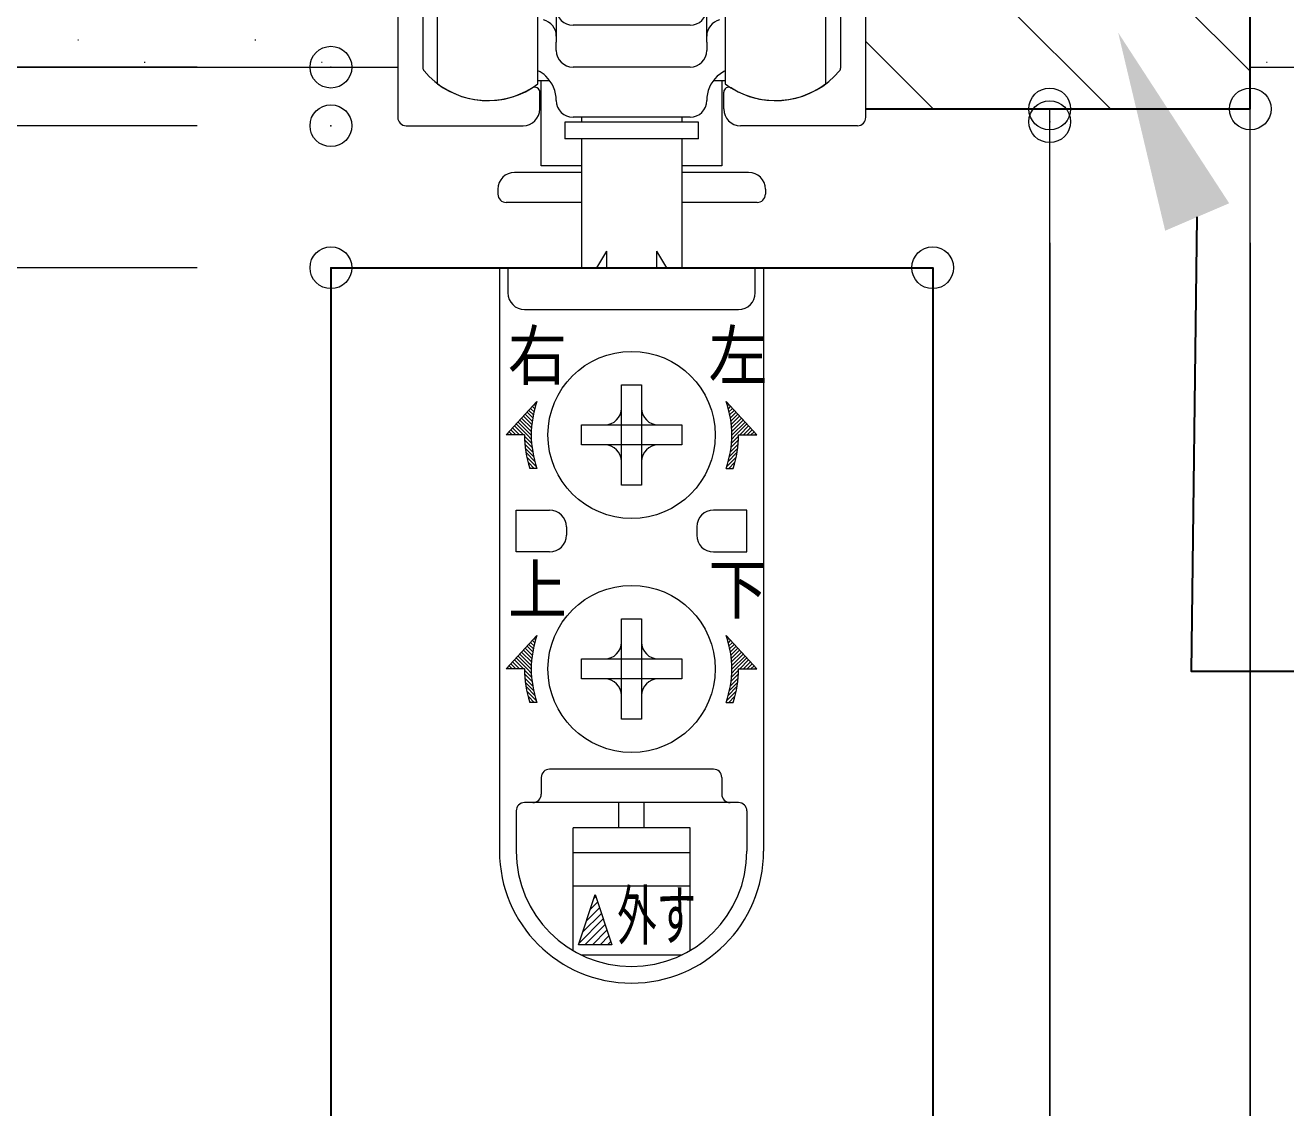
# Model space of a CAD drawing. Units: millimetres, scale not verified. Extents: x -1306 to 1306, y -607 to 607.
# Drawn here: x -266.1 to -190.7, y -326.3 to -261.5 of the extents above; entities that cross this region are included whole.
import ezdxf
from ezdxf.enums import TextEntityAlignment as Align

# ---------------------------------------------------------------- set-up
doc = ezdxf.new("R2010")
doc.units = ezdxf.units.MM
doc.header["$LTSCALE"] = 5
doc.header["$PDMODE"] = 32
doc.header["$PDSIZE"] = 2.5
for name, color, linetype, lineweight in [('0-1_線(黄)', 2, 'Continuous', 15), ('0-D_線(白)', 7, 'Continuous', 30), ('1-0_線(水)', 4, 'Continuous', 9), ('1-1_寸法線', 3, 'Continuous', 13), ('1-2_ハッチング', 6, 'Continuous', 9), ('1-4_DEFPOINTS', 7, 'Continuous', 5)]:
    doc.layers.add(name, color=color, linetype=linetype, lineweight=lineweight)
doc.styles.add('ＭＳ ゴシック', font='')
doc.styles.get('ＭＳ ゴシック').set_extended_font_data('MS Gothic')

# ---------------------------------------------------------------- blocks, each defined once
blk = doc.blocks.new('引戸レール')
at = {"layer": '1-0_線(水)'}
for p, q in [((4190.2, 6148.09), (4192.7, 6148.09)), ((4233.2, 6148.09), (4282.2, 6148.09)), ((4325.2, 6148.09), (4322.7, 6148.09)), ((4187.7, 6145.59), (4187.7, 6033.09)), ((4195.2, 6145.59), (4195.2, 6143.09)), ((4230.7, 6143.09), (4230.7, 6145.59)), ((4284.7, 6143.09), (4284.7, 6145.59)), ((4320.2, 6143.09), (4320.2, 6145.59)), ((4327.7, 6033.09), (4327.7, 6145.59)), ((4228.2, 6140.59), (4197.7, 6140.59)), ((4238.2, 6132.09), (4238.2, 6139.09)), ((4275.7, 6140.59), (4239.7, 6140.59)), ((4277.2, 6132.09), (4277.2, 6139.09)), ((4317.7, 6140.59), (4287.2, 6140.59)), ((4236.7, 6130.59), (4202.7, 6130.59)), ((4312.7, 6130.59), (4278.7, 6130.59)), ((4195.2, 6123.09), (4195.2, 6047.98)), ((4320.2, 6047.98), (4320.2, 6123.09)), ((4230.2, 6035.59), (4230.2, 6040.59)), ((4285.2, 6035.59), (4285.2, 6040.59)), ((4190.2, 6030.59), (4225.2, 6030.59)), ((4325.2, 6030.59), (4290.2, 6030.59))]:
    blk.add_line(p, q, dxfattribs=at)
for centre, radius, start, end in [((4190.2, 6145.59), 2.5, 90, 180), ((4192.7, 6145.59), 2.5, 360, 90), ((4233.2, 6145.59), 2.5, 90, 180), ((4282.2, 6145.59), 2.5, 0, 90), ((4322.7, 6145.59), 2.5, 90, 180), ((4325.2, 6145.59), 2.5, 0, 90), ((4197.7, 6143.09), 2.5, 180, 270), ((4228.2, 6143.09), 2.5, 270, 0), ((4287.2, 6143.09), 2.5, 180, 270), ((4317.7, 6143.09), 2.5, 270, 360), ((4239.7, 6139.09), 1.5, 90, 180), ((4275.7, 6139.09), 1.5, 0, 90), ((4236.7, 6132.09), 1.5, 270, 0), ((4278.7, 6132.09), 1.5, 180, 270), ((4202.7, 6123.09), 7.5, 90, 180), ((4312.7, 6123.09), 7.5, 0, 90), ((4196.7, 6047.98), 1.5, 180, 220.0077), ((4214.7, 6063.09), 25, 220.0077, 301.8908), ((4300.7, 6063.09), 25, 238.1092, 319.9923), ((4318.7, 6047.98), 1.5, 319.9923, 0), ((4228.7, 6040.59), 1.5, 0, 121.8908), ((4286.7, 6040.59), 1.5, 58.1092, 180), ((4190.2, 6033.09), 2.5, 180, 270), ((4225.2, 6035.59), 5, 270, 0), ((4290.2, 6035.59), 5, 180, 270), ((4325.2, 6033.09), 2.5, 270, 0)]:
    blk.add_arc(centre, radius, start, end, dxfattribs=at)
blk = doc.blocks.new('FCX292')
at = {"layer": '1-0_線(水)'}
for p, q in [((-300443.83, 15062.16), (-300443.83, 15142.16)), ((-300413.83, 15062.16), (-300413.83, 15142.16)), ((-300357.83, 15142.16), (-300357.83, 15062.16)), ((-300327.83, 15138.67), (-300327.83, 15062.16)), ((-300408.33, 15084.66), (-300408.33, 15074.66)), ((-300363.33, 15074.66), (-300363.33, 15084.66)), ((-300368.33, 15079.66), (-300403.33, 15079.66)), ((-300408.33, 15072.16), (-300408.33, 15074.66)), ((-300363.33, 15074.66), (-300363.33, 15072.16)), ((-300368.33, 15067.16), (-300403.33, 15067.16)), ((-300413.83, 15063.16), (-300410.33, 15063.16)), ((-300412.83, 15037.66), (-300412.83, 15063.16)), ((-300361.33, 15063.16), (-300357.83, 15063.16)), ((-300358.83, 15063.16), (-300358.83, 15037.66)), ((-300405.83, 15050.66), (-300405.83, 15045.66)), ((-300368.33, 15052.16), (-300403.33, 15052.16)), ((-300400.83, 15052.16), (-300400.83, 15050.66)), ((-300370.83, 15052.16), (-300370.83, 15050.66)), ((-300365.83, 15045.66), (-300405.83, 15045.66)), ((-300400.83, 15045.66), (-300400.83, 15007.13)), ((-300370.83, 15045.66), (-300370.83, 15007.13)), ((-300400.83, 15037.66), (-300412.83, 15037.66)), ((-300358.83, 15037.66), (-300370.83, 15037.66)), ((-300400.83, 15035.66), (-300420.8, 15035.66)), ((-300350.8, 15035.66), (-300370.83, 15035.66)), ((-300425.8, 15030.66), (-300425.8, 15029.16)), ((-300345.8, 15030.66), (-300345.8, 15029.16)), ((-300400.83, 15026.66), (-300423.3, 15026.66)), ((-300348.3, 15026.66), (-300370.83, 15026.66)), ((-300393.33, 15012.13), (-300396.26, 15007.13)), ((-300393.33, 15012.13), (-300393.33, 15007.13)), ((-300378.33, 15012.13), (-300378.33, 15007.13)), ((-300378.33, 15012.13), (-300375.41, 15007.13)), ((-300425.33, 15007.13), (-300425.33, 14832.63)), ((-300346.33, 15007.13), (-300425.33, 15007.13)), ((-300422.83, 15007.13), (-300422.83, 14999.63)), ((-300348.83, 14999.63), (-300348.83, 15007.13)), ((-300346.33, 15007.13), (-300346.33, 14832.63)), ((-300417.83, 14994.63), (-300353.83, 14994.63)), ((-300388.83, 14972.13), (-300385.83, 14972.13)), ((-300388.83, 14965.13), (-300388.83, 14972.13)), ((-300414.7, 14964.88), (-300415.48, 14965.65)), ((-300414.47, 14965.77), (-300414.94, 14966.24)), ((-300414.24, 14966.66), (-300414.4, 14966.82)), ((-300357.43, 14966.66), (-300357.26, 14966.82)), ((-300357.19, 14965.77), (-300356.73, 14966.24)), ((-300356.96, 14964.88), (-300356.19, 14965.65)), ((-300415.66, 14959.1), (-300418.71, 14962.15)), ((-300415.58, 14960.14), (-300418.17, 14962.73)), ((-300415.49, 14961.17), (-300417.63, 14963.32)), ((-300415.4, 14962.21), (-300417.09, 14963.9)), ((-300415.17, 14963.1), (-300416.56, 14964.48)), ((-300414.94, 14963.99), (-300416.02, 14965.07)), ((-300388.83, 14960.13), (-300388.83, 14965.13)), ((-300356.73, 14963.99), (-300355.65, 14965.07)), ((-300356.5, 14963.1), (-300355.11, 14964.48)), ((-300356.27, 14962.21), (-300354.57, 14963.9)), ((-300356.18, 14961.17), (-300354.03, 14963.32)), ((-300356.09, 14960.14), (-300353.5, 14962.73)), ((-300356, 14959.1), (-300352.96, 14962.15)), ((-300420.43, 14957.13), (-300421.94, 14958.64)), ((-300419.3, 14957.13), (-300421.4, 14959.23)), ((-300418.18, 14957.13), (-300420.86, 14959.81)), ((-300417.06, 14957.13), (-300420.32, 14960.4)), ((-300415.94, 14957.13), (-300419.79, 14960.98)), ((-300415.75, 14958.07), (-300419.25, 14961.56)), ((-300388.83, 14957.13), (-300388.83, 14960.13)), ((-300385.83, 14960.13), (-300382.83, 14960.13)), ((-300382.83, 14960.13), (-300377.83, 14960.13)), ((-300377.83, 14960.13), (-300370.83, 14960.13)), ((-300370.83, 14960.13), (-300370.83, 14957.13)), ((-300355.91, 14958.07), (-300352.42, 14961.56)), ((-300355.73, 14957.13), (-300351.88, 14960.98)), ((-300354.61, 14957.13), (-300351.34, 14960.4)), ((-300353.48, 14957.13), (-300350.8, 14959.81)), ((-300352.36, 14957.13), (-300350.27, 14959.23)), ((-300351.24, 14957.13), (-300349.73, 14958.64)), ((-300422.67, 14957.13), (-300423.02, 14957.47)), ((-300421.55, 14957.13), (-300422.48, 14958.06)), ((-300415.61, 14954.56), (-300417.8, 14956.75)), ((-300415.51, 14953.34), (-300417.71, 14955.53)), ((-300415.41, 14952.11), (-300417.61, 14954.31)), ((-300415.72, 14955.79), (-300417.06, 14957.13)), ((-300415.82, 14957.02), (-300415.94, 14957.13)), ((-300400.83, 14954.13), (-300400.83, 14957.13)), ((-300382.83, 14957.13), (-300382.83, 14954.13)), ((-300356.26, 14952.11), (-300354.06, 14954.31)), ((-300356.16, 14953.34), (-300353.96, 14955.53)), ((-300356.05, 14954.56), (-300353.86, 14956.75)), ((-300355.95, 14955.79), (-300354.61, 14957.13)), ((-300355.84, 14957.02), (-300355.73, 14957.13)), ((-300350.12, 14957.13), (-300349.19, 14958.06)), ((-300348.99, 14957.13), (-300348.65, 14957.47)), ((-300415.02, 14950.6), (-300417.51, 14953.09)), ((-300414.63, 14949.09), (-300417.37, 14951.83)), ((-300393.83, 14954.13), (-300400.83, 14954.13)), ((-300388.83, 14954.13), (-300393.83, 14954.13)), ((-300385.83, 14954.13), (-300388.83, 14954.13)), ((-300382.83, 14954.13), (-300382.83, 14949.13)), ((-300357.04, 14949.09), (-300354.29, 14951.83)), ((-300356.64, 14950.6), (-300354.15, 14953.09)), ((-300414.23, 14947.57), (-300417.01, 14950.35)), ((-300414.92, 14947.13), (-300416.65, 14948.87)), ((-300416.04, 14947.13), (-300416.29, 14947.38)), ((-300414.12, 14947.13), (-300416.23, 14947.13)), ((-300382.83, 14949.13), (-300382.83, 14942.13)), ((-300357.55, 14947.13), (-300355.44, 14947.13)), ((-300357.43, 14947.57), (-300354.65, 14950.35)), ((-300356.75, 14947.13), (-300355.01, 14948.87)), ((-300355.63, 14947.13), (-300355.37, 14947.38)), ((-300382.83, 14942.13), (-300385.83, 14942.13)), ((-300420.33, 14934.63), (-300410.33, 14934.63)), ((-300420.33, 14922.13), (-300420.33, 14934.63)), ((-300351.33, 14934.63), (-300361.33, 14934.63)), ((-300351.33, 14922.13), (-300351.33, 14934.63)), ((-300405.33, 14929.63), (-300405.33, 14927.13)), ((-300405.33, 14929.63), (-300405.33, 14927.13)), ((-300366.33, 14929.63), (-300366.33, 14927.13)), ((-300410.33, 14922.13), (-300420.33, 14922.13)), ((-300361.33, 14922.13), (-300351.33, 14922.13)), ((-300388.83, 14902.13), (-300385.83, 14902.13)), ((-300388.83, 14895.13), (-300388.83, 14902.13)), ((-300385.83, 14902.13), (-300382.83, 14902.13)), ((-300382.83, 14902.13), (-300382.83, 14895.13)), ((-300415.17, 14893.1), (-300416.56, 14894.48)), ((-300414.94, 14893.99), (-300416.02, 14895.07)), ((-300414.7, 14894.88), (-300415.48, 14895.65)), ((-300414.47, 14895.77), (-300414.94, 14896.24)), ((-300414.24, 14896.66), (-300414.4, 14896.82)), ((-300388.83, 14890.13), (-300388.83, 14895.13)), ((-300357.43, 14896.66), (-300357.26, 14896.82)), ((-300357.19, 14895.77), (-300356.73, 14896.24)), ((-300356.96, 14894.88), (-300356.19, 14895.65)), ((-300356.73, 14893.99), (-300355.65, 14895.07)), ((-300356.5, 14893.1), (-300355.11, 14894.48)), ((-300417.06, 14887.13), (-300420.32, 14890.4)), ((-300415.94, 14887.13), (-300419.79, 14890.98)), ((-300415.75, 14888.07), (-300419.25, 14891.56)), ((-300415.66, 14889.1), (-300418.71, 14892.15)), ((-300415.58, 14890.14), (-300418.17, 14892.73)), ((-300415.49, 14891.17), (-300417.63, 14893.32)), ((-300415.4, 14892.21), (-300417.09, 14893.9)), ((-300356.27, 14892.21), (-300354.57, 14893.9)), ((-300356.18, 14891.17), (-300354.03, 14893.32)), ((-300356.09, 14890.14), (-300353.5, 14892.73)), ((-300356, 14889.1), (-300352.96, 14892.15)), ((-300355.91, 14888.07), (-300352.42, 14891.56)), ((-300355.73, 14887.13), (-300351.88, 14890.98)), ((-300354.61, 14887.13), (-300351.34, 14890.4)), ((-300422.67, 14887.13), (-300423.02, 14887.47)), ((-300421.55, 14887.13), (-300422.48, 14888.06)), ((-300420.43, 14887.13), (-300421.94, 14888.64)), ((-300419.3, 14887.13), (-300421.4, 14889.23)), ((-300418.18, 14887.13), (-300420.86, 14889.81)), ((-300415.61, 14884.56), (-300417.8, 14886.75)), ((-300415.72, 14885.79), (-300417.06, 14887.13)), ((-300415.82, 14887.02), (-300415.94, 14887.13)), ((-300400.83, 14884.13), (-300400.83, 14887.13)), ((-300388.83, 14887.13), (-300388.83, 14890.13)), ((-300385.83, 14890.13), (-300382.83, 14890.13)), ((-300382.83, 14890.13), (-300377.83, 14890.13)), ((-300382.83, 14887.13), (-300382.83, 14884.13)), ((-300377.83, 14890.13), (-300370.83, 14890.13)), ((-300370.83, 14890.13), (-300370.83, 14887.13)), ((-300356.05, 14884.56), (-300353.86, 14886.75)), ((-300355.95, 14885.79), (-300354.61, 14887.13)), ((-300355.84, 14887.02), (-300355.73, 14887.13)), ((-300353.48, 14887.13), (-300350.8, 14889.81)), ((-300352.36, 14887.13), (-300350.27, 14889.23)), ((-300351.24, 14887.13), (-300349.73, 14888.64)), ((-300350.12, 14887.13), (-300349.19, 14888.06)), ((-300348.99, 14887.13), (-300348.65, 14887.47)), ((-300415.51, 14883.34), (-300417.71, 14885.53)), ((-300415.41, 14882.11), (-300417.61, 14884.31)), ((-300415.02, 14880.6), (-300417.51, 14883.09)), ((-300393.83, 14884.13), (-300400.83, 14884.13)), ((-300388.83, 14884.13), (-300393.83, 14884.13)), ((-300385.83, 14884.13), (-300388.83, 14884.13)), ((-300382.83, 14884.13), (-300382.83, 14879.13)), ((-300356.64, 14880.6), (-300354.15, 14883.09)), ((-300356.26, 14882.11), (-300354.06, 14884.31)), ((-300356.16, 14883.34), (-300353.96, 14885.53)), ((-300414.63, 14879.09), (-300417.37, 14881.83)), ((-300414.23, 14877.57), (-300417.01, 14880.35)), ((-300382.83, 14879.13), (-300382.83, 14872.13)), ((-300357.43, 14877.57), (-300354.65, 14880.35)), ((-300357.04, 14879.09), (-300354.29, 14881.83)), ((-300414.92, 14877.13), (-300416.65, 14878.87)), ((-300416.04, 14877.13), (-300416.29, 14877.38)), ((-300414.12, 14877.13), (-300416.23, 14877.13)), ((-300357.55, 14877.13), (-300355.44, 14877.13)), ((-300356.75, 14877.13), (-300355.01, 14878.87)), ((-300355.63, 14877.13), (-300355.37, 14877.38)), ((-300382.83, 14872.13), (-300385.83, 14872.13)), ((-300361.33, 14857.13), (-300410.33, 14857.13)), ((-300412.83, 14854.63), (-300412.83, 14849.63)), ((-300358.83, 14854.63), (-300358.83, 14849.63)), ((-300412.83, 14852.13), (-300412.83, 14849.63)), ((-300415.33, 14847.13), (-300417.83, 14847.13)), ((-300356.33, 14847.13), (-300415.33, 14847.13)), ((-300389.58, 14839.63), (-300389.58, 14847.13)), ((-300382.08, 14839.63), (-300382.08, 14847.13)), ((-300353.83, 14847.13), (-300356.33, 14847.13)), ((-300420.33, 14844.63), (-300420.33, 14832.63)), ((-300351.33, 14844.63), (-300351.33, 14832.63)), ((-300368.33, 14832.13), (-300403.33, 14832.13)), ((-300368.33, 14822.13), (-300403.33, 14822.13)), ((-300397.1, 14818.5), (-300396.54, 14819.07)), ((-300399.35, 14811.76), (-300395.41, 14815.7)), ((-300398.22, 14815.13), (-300395.98, 14817.38)), ((-300401.59, 14805.03), (-300394.29, 14812.33)), ((-300400.47, 14808.4), (-300394.85, 14814.01)), ((-300399.75, 14804.63), (-300393.73, 14810.65)), ((-300397.5, 14804.63), (-300393.17, 14808.96)), ((-300395.26, 14804.63), (-300392.61, 14807.28)), ((-300393.01, 14804.63), (-300392.05, 14805.59)), ((-300400.97, 14801.63), (-300370.69, 14801.63))]:
    blk.add_line(p, q, dxfattribs=at)
for points in [[(-300357.83, 15066.06), (-300358.26, 15065.86), (-300360.2, 15064.43)], [(-300365.83, 15045.66), (-300365.83, 15050.66), (-300405.83, 15050.66)], [(-300385.83, 14972.13), (-300382.83, 14972.13), (-300382.83, 14965.13)], [(-300417.83, 14957.13), (-300423.33, 14957.13), (-300414.12, 14967.13)], [(-300353.83, 14957.13), (-300348.33, 14957.13), (-300357.55, 14967.13)], [(-300382.83, 14965.13), (-300382.83, 14960.13), (-300382.83, 14957.13)], [(-300400.83, 14957.13), (-300400.83, 14960.13), (-300393.83, 14960.13)], [(-300393.83, 14960.13), (-300388.83, 14960.13), (-300385.83, 14960.13)], [(-300388.83, 14949.13), (-300388.83, 14954.13), (-300388.83, 14957.13)], [(-300370.83, 14957.13), (-300370.83, 14954.13), (-300377.83, 14954.13)], [(-300377.83, 14954.13), (-300382.83, 14954.13), (-300385.83, 14954.13)], [(-300385.83, 14942.13), (-300388.83, 14942.13), (-300388.83, 14949.13)], [(-300417.83, 14887.13), (-300423.33, 14887.13), (-300414.12, 14897.13)], [(-300382.83, 14895.13), (-300382.83, 14890.13), (-300382.83, 14887.13)], [(-300353.83, 14887.13), (-300348.33, 14887.13), (-300357.55, 14897.13)], [(-300400.83, 14887.13), (-300400.83, 14890.13), (-300393.83, 14890.13)], [(-300393.83, 14890.13), (-300388.83, 14890.13), (-300385.83, 14890.13)], [(-300388.83, 14879.13), (-300388.83, 14884.13), (-300388.83, 14887.13)], [(-300370.83, 14887.13), (-300370.83, 14884.13), (-300377.83, 14884.13)], [(-300377.83, 14884.13), (-300382.83, 14884.13), (-300385.83, 14884.13)], [(-300385.83, 14872.13), (-300388.83, 14872.13), (-300388.83, 14879.13)], [(-300368.33, 14802.9), (-300368.33, 14822.13), (-300368.33, 14839.63), (-300403.33, 14839.63)], [(-300403.33, 14802.9), (-300403.33, 14822.13), (-300403.33, 14839.63)]]:
    blk.add_lwpolyline(points, dxfattribs=at)
blk.add_lwpolyline([(-300401.73, 14804.63), (-300396.73, 14819.63), (-300391.73, 14804.63)], close=True, dxfattribs=at)
for centre in [(-300385.83, 14957.13), (-300385.83, 14887.13)]:
    blk.add_circle(centre, 25, dxfattribs=at)
for centre, radius, start, end in [((-300403.33, 15084.66), 5, 180, 270), ((-300368.33, 15084.66), 5, 270, 0), ((-300413.33, 15076.43), 5, 0, 76.6075), ((-300358.33, 15076.43), 5, 103.3925, 180), ((-300403.33, 15072.16), 5, 180, 270), ((-300368.33, 15072.16), 5, 270, 0), ((-300417.17, 15058.59), 8.17, 45.7086, 65.8849), ((-300418.33, 15057.16), 10, 0, 46.6345), ((-300353.33, 15057.16), 10, 133.3655, 180), ((-300428.83, 15082.16), 25, 233.1301, 306.8699), ((-300342.83, 15082.16), 25, 233.1301, 306.8699), ((-300403.33, 15057.16), 5, 180, 270), ((-300368.33, 15057.16), 5, 270, 0), ((-300420.8, 15030.66), 5, 90, 180), ((-300350.8, 15030.66), 5, 0, 90), ((-300423.3, 15029.16), 2.5, 180, 270), ((-300348.3, 15029.16), 2.5, 270, 0), ((-300417.83, 14999.63), 5, 180, 270), ((-300353.83, 14999.63), 5, 270, 0), ((-300385.83, 14957.13), 30, 160.5288, 199.4712), ((-300385.83, 14957.13), 30, 340.5288, 19.4712), ((-300393.83, 14965.13), 5, 270, 0), ((-300377.83, 14965.13), 5, 180, 270), ((-300385.83, 14957.13), 32, 180, 198.21), ((-300385.83, 14957.13), 32, 341.79, 0), ((-300393.83, 14949.13), 5, 0, 90), ((-300377.83, 14949.13), 5, 90, 180), ((-300410.33, 14929.63), 5, 0, 90), ((-300361.33, 14929.63), 5, 90, 180), ((-300410.33, 14927.13), 5, 270, 0), ((-300361.33, 14927.13), 5, 180, 270), ((-300385.83, 14887.13), 30, 160.5288, 199.4712), ((-300393.83, 14895.13), 5, 270, 0), ((-300377.83, 14895.13), 5, 180, 270), ((-300385.83, 14887.13), 30, 340.5288, 19.4712), ((-300385.83, 14887.13), 32, 180, 198.21), ((-300385.83, 14887.13), 32, 341.79, 0), ((-300393.83, 14879.13), 5, 0, 90), ((-300377.83, 14879.13), 5, 90, 180), ((-300410.33, 14854.63), 2.5, 90, 180), ((-300361.33, 14854.63), 2.5, 0, 90), ((-300415.33, 14849.63), 2.5, 270, 0), ((-300356.33, 14849.63), 2.5, 180, 270), ((-300417.83, 14844.63), 2.5, 90, 180), ((-300353.83, 14844.63), 2.5, 0, 90), ((-300385.83, 14832.63), 39.5, 180, 0), ((-300385.83, 14832.63), 34.5, 180, 0)]:
    blk.add_arc(centre, radius, start, end, dxfattribs=at)
at = {"layer": '1-0_線(水)', "style": 'ＭＳ ゴシック'}
for s, height, width, p in [('右', 14.44, 0.9, (-300422.83, 14969.35)), ('左', 14.44, 0.9, (-300362.83, 14969.35)), ('上', 14.44, 0.9, (-300422.83, 14899.35)), ('下', 14.44, 0.9, (-300362.83, 14899.35)), ('外す', 14.43, 0.6, (-300390.13, 14801.85))]:
    blk.add_text(s, height=height, dxfattribs=dict(at, width=width)).set_placement(p, align=Align.BOTTOM_LEFT)

msp = doc.modelspace()

# ---------------------------------------------------------------- linework, layer by layer
at = {"layer": '0-1_線(黄)'}
for p, q in [((-317.773, -264.036), (-243.787, -264.036)), ((-192.787, -264.036), (-115.821, -264.036))]:
    msp.add_line(p, q, dxfattribs=at)
at = {"layer": '0-D_線(白)'}
for p, q in [((-215.787, -266.536), (-192.787, -266.536)), ((-247.787, -276.036), (-211.787, -276.036)), ((-247.787, -276.036), (-247.787, -391.062)), ((-211.787, -276.036), (-211.787, -391.062))]:
    msp.add_line(p, q, dxfattribs=at)
for points in [[(-192.787, -266.536), (-192.787, -254.536), (-192.787, -225.536)], [(-77.705, -300.187), (-196.311, -300.187), (-195.963, -272.998)]]:
    msp.add_lwpolyline(points, dxfattribs=at)
msp.add_solid([(-200.689, -261.969), (-194.047, -272.178), (-197.878, -273.819)], dxfattribs=at)
at = {"layer": '1-0_線(水)'}
for p, q in [((-204.787, -391.062), (-204.787, -266.536)), ((-192.787, -391.062), (-192.787, -266.536))]:
    msp.add_line(p, q, dxfattribs=at)
at = {"layer": '1-1_寸法線'}
for p, q in [((-255.787, -264.036), (-291.787, -264.036)), ((-255.787, -264.036), (-291.787, -264.036)), ((-255.787, -267.536), (-291.787, -267.536)), ((-255.787, -267.536), (-291.787, -267.536)), ((-204.787, -274.536), (-204.787, -368.531)), ((-192.787, -274.536), (-192.787, -368.531)), ((-204.787, -275.298), (-204.787, -368.531)), ((-255.787, -276.036), (-291.787, -276.036)), ((-247.787, -284.036), (-247.787, -368.531)), ((-211.787, -284.036), (-211.787, -368.531)), ((-211.787, -284.036), (-211.787, -368.531))]:
    msp.add_line(p, q, dxfattribs=at)
at = {"layer": '1-2_ハッチング'}
for p, q in [((-201.141, -266.536), (-213.141, -254.536)), ((-192.787, -264.283), (-202.535, -254.536)), ((-262.934, -262.405), (-262.884, -262.405)), ((-252.328, -262.405), (-252.278, -262.405)), ((-211.748, -266.536), (-215.787, -262.496)), ((-258.957, -263.731), (-258.907, -263.731)), ((-248.35, -263.731), (-248.3, -263.731)), ((-191.817, -263.731), (-191.767, -263.731))]:
    msp.add_line(p, q, dxfattribs=at)
at = {"layer": '1-4_DEFPOINTS'}
for p in [(-247.787, -264.036), (-204.787, -266.536), (-192.787, -266.536), (-204.787, -267.298), (-247.787, -267.536), (-247.787, -267.536), (-247.787, -276.036), (-247.787, -276.036), (-211.787, -276.036)]:
    msp.add_point(p, dxfattribs=at)

# ---------------------------------------------------------------- block references
at = {"layer": '1-0_線(水)', "xscale": 0.2, "yscale": 0.2}
for name, p in [('引戸レール', (-1081.327, -1473.653)), ('FCX292', (59847.364, -3277.462))]:
    msp.add_blockref(name, p, dxfattribs=at)

doc.saveas('drawing.dxf')
